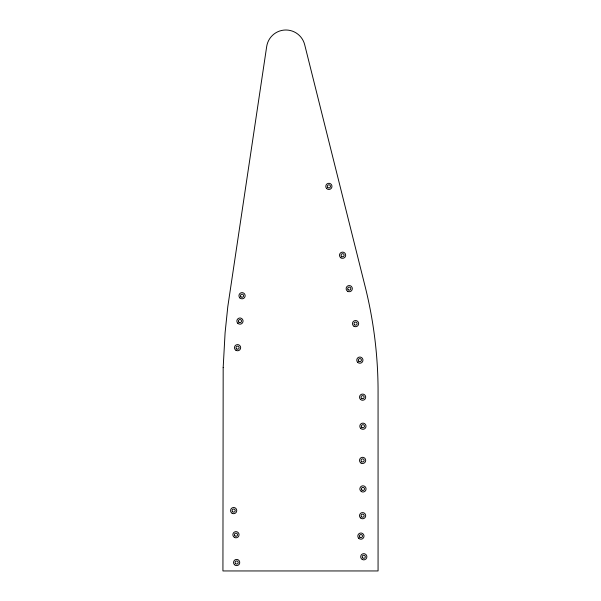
<?xml version="1.0" encoding="UTF-8"?>
<svg xmlns="http://www.w3.org/2000/svg" width="601" height="601" viewBox="0 0 601 601"><rect width="100%" height="100%" fill="white"/><g stroke="black" fill="none" stroke-linecap="round" stroke-linejoin="round"><path stroke-width="0.9" d="M223.174 367.639L222.933 570.95L378.067 570.95L378.067 391.446A432.111 432.111 0 0 0 365.168 286.647L304.684 44.714A19.39 19.39 0 0 0 266.686 46.547L227.787 306.72L225.09 332.774L223.174 367.639M354.012 326.305A3.103 3.103 0 0 0 358.662 323.616A3.103 3.103 0 0 0 354.012 320.934A3.103 3.103 0 0 0 354.012 326.305M341.037 257.912A3.103 3.103 0 0 0 345.695 255.222A3.103 3.103 0 0 0 341.037 252.533A3.103 3.103 0 0 0 341.037 257.912M326.689 188.579A3.103 3.103 0 0 0 331.88 187.181A3.103 3.103 0 0 0 328.086 183.388A3.103 3.103 0 0 0 326.689 188.579M327.77 187.497A1.578 1.578 0 0 0 330.415 186.791A1.578 1.578 0 0 0 328.477 184.853A1.578 1.578 0 0 0 327.77 187.497M341.496 256.319A1.548 1.548 0 0 0 344.088 255.62A1.548 1.548 0 0 0 342.187 253.72A1.548 1.548 0 0 0 341.496 256.319M354.462 324.713A1.548 1.548 0 0 0 357.062 324.022A1.548 1.548 0 0 0 355.161 322.121A1.548 1.548 0 0 0 354.462 324.713M360.412 517.874A3.103 3.103 0 0 0 365.603 516.477A3.103 3.103 0 0 0 361.802 512.683A3.103 3.103 0 0 0 360.412 517.874M361.825 398.508A1.548 1.548 0 0 0 364.153 397.163A1.548 1.548 0 0 0 361.825 395.826A1.548 1.548 0 0 0 361.825 398.508M360.412 399.357A3.103 3.103 0 0 0 365.603 397.967A3.103 3.103 0 0 0 361.802 394.173A3.103 3.103 0 0 0 360.412 399.357M361.051 463.086A3.103 3.103 0 0 0 365.709 460.404A3.103 3.103 0 0 0 361.051 457.714A3.103 3.103 0 0 0 361.051 463.086M361.509 461.5A1.548 1.548 0 0 0 364.101 460.802A1.548 1.548 0 0 0 362.2 458.901A1.548 1.548 0 0 0 361.509 461.5M361.509 516.777A1.548 1.548 0 0 0 364.101 516.079A1.548 1.548 0 0 0 362.2 514.178A1.548 1.548 0 0 0 361.509 516.777M361.862 490.01A1.548 1.548 0 0 0 364.454 489.312A1.548 1.548 0 0 0 362.561 487.419A1.548 1.548 0 0 0 361.862 490.01M361.404 491.603A3.103 3.103 0 0 0 366.062 488.913A3.103 3.103 0 0 0 361.404 486.224A3.103 3.103 0 0 0 361.404 491.603M361.817 427.326A1.548 1.548 0 0 0 364.416 426.627A1.548 1.548 0 0 0 362.516 424.727A1.548 1.548 0 0 0 361.817 427.326M360.72 428.423A3.103 3.103 0 0 0 365.911 427.033A3.103 3.103 0 0 0 362.11 423.232A3.103 3.103 0 0 0 360.72 428.423M357.67 362.328A3.103 3.103 0 0 0 362.861 360.938A3.103 3.103 0 0 0 359.06 357.137A3.103 3.103 0 0 0 357.67 362.328M358.767 361.231A1.548 1.548 0 0 0 361.359 360.532A1.548 1.548 0 0 0 359.458 358.632A1.548 1.548 0 0 0 358.767 361.231M347.678 291.327A3.103 3.103 0 0 0 352.329 288.645A3.103 3.103 0 0 0 347.678 285.956A3.103 3.103 0 0 0 347.678 291.327M348.129 289.742A1.548 1.548 0 0 0 350.729 289.043A1.548 1.548 0 0 0 348.828 287.143A1.548 1.548 0 0 0 348.129 289.742M239.852 297.923A3.103 3.103 0 0 0 245.043 296.533A3.103 3.103 0 0 0 241.241 292.732A3.103 3.103 0 0 0 239.852 297.923M240.948 296.826A1.548 1.548 0 0 0 243.54 296.135A1.548 1.548 0 0 0 241.647 294.235A1.548 1.548 0 0 0 240.948 296.826M237.771 323.278A3.103 3.103 0 0 0 242.962 321.888A3.103 3.103 0 0 0 239.16 318.087A3.103 3.103 0 0 0 237.771 323.278M238.867 322.181A1.548 1.548 0 0 0 241.467 321.49A1.548 1.548 0 0 0 239.566 319.589A1.548 1.548 0 0 0 238.867 322.181M236.02 350.368A3.103 3.103 0 0 0 240.67 347.678A3.103 3.103 0 0 0 236.02 344.997A3.103 3.103 0 0 0 236.02 350.368M236.794 349.023A1.548 1.548 0 0 0 239.123 347.678A1.548 1.548 0 0 0 236.794 346.341A1.548 1.548 0 0 0 236.794 349.023M232.564 511.691A1.548 1.548 0 0 0 235.156 510.993A1.548 1.548 0 0 0 233.256 509.092A1.548 1.548 0 0 0 232.564 511.691M232.106 513.277A3.103 3.103 0 0 0 236.764 510.595A3.103 3.103 0 0 0 232.106 507.905A3.103 3.103 0 0 0 232.106 513.277M234.413 537.414A3.103 3.103 0 0 0 239.063 534.725A3.103 3.103 0 0 0 234.413 532.035A3.103 3.103 0 0 0 234.413 537.414M234.863 535.822A1.548 1.548 0 0 0 237.463 535.13A1.548 1.548 0 0 0 235.562 533.23A1.548 1.548 0 0 0 234.863 535.822M234.443 564.707A3.103 3.103 0 0 0 239.634 563.317A3.103 3.103 0 0 0 235.84 559.516A3.103 3.103 0 0 0 234.443 564.707M235.539 563.61A1.548 1.548 0 0 0 238.139 562.912A1.548 1.548 0 0 0 236.238 561.011A1.548 1.548 0 0 0 235.539 563.61M362.223 559.456A3.103 3.103 0 0 0 366.88 556.766A3.103 3.103 0 0 0 362.223 554.084A3.103 3.103 0 0 0 362.223 559.456M362.681 557.863A1.548 1.548 0 0 0 365.273 557.172A1.548 1.548 0 0 0 363.372 555.271A1.548 1.548 0 0 0 362.681 557.863M359.819 537.204A1.548 1.548 0 0 0 362.418 536.505A1.548 1.548 0 0 0 360.517 534.605A1.548 1.548 0 0 0 359.819 537.204M358.722 538.301A3.103 3.103 0 0 0 363.913 536.911A3.103 3.103 0 0 0 360.112 533.11A3.103 3.103 0 0 0 358.722 538.301"/></g></svg>
